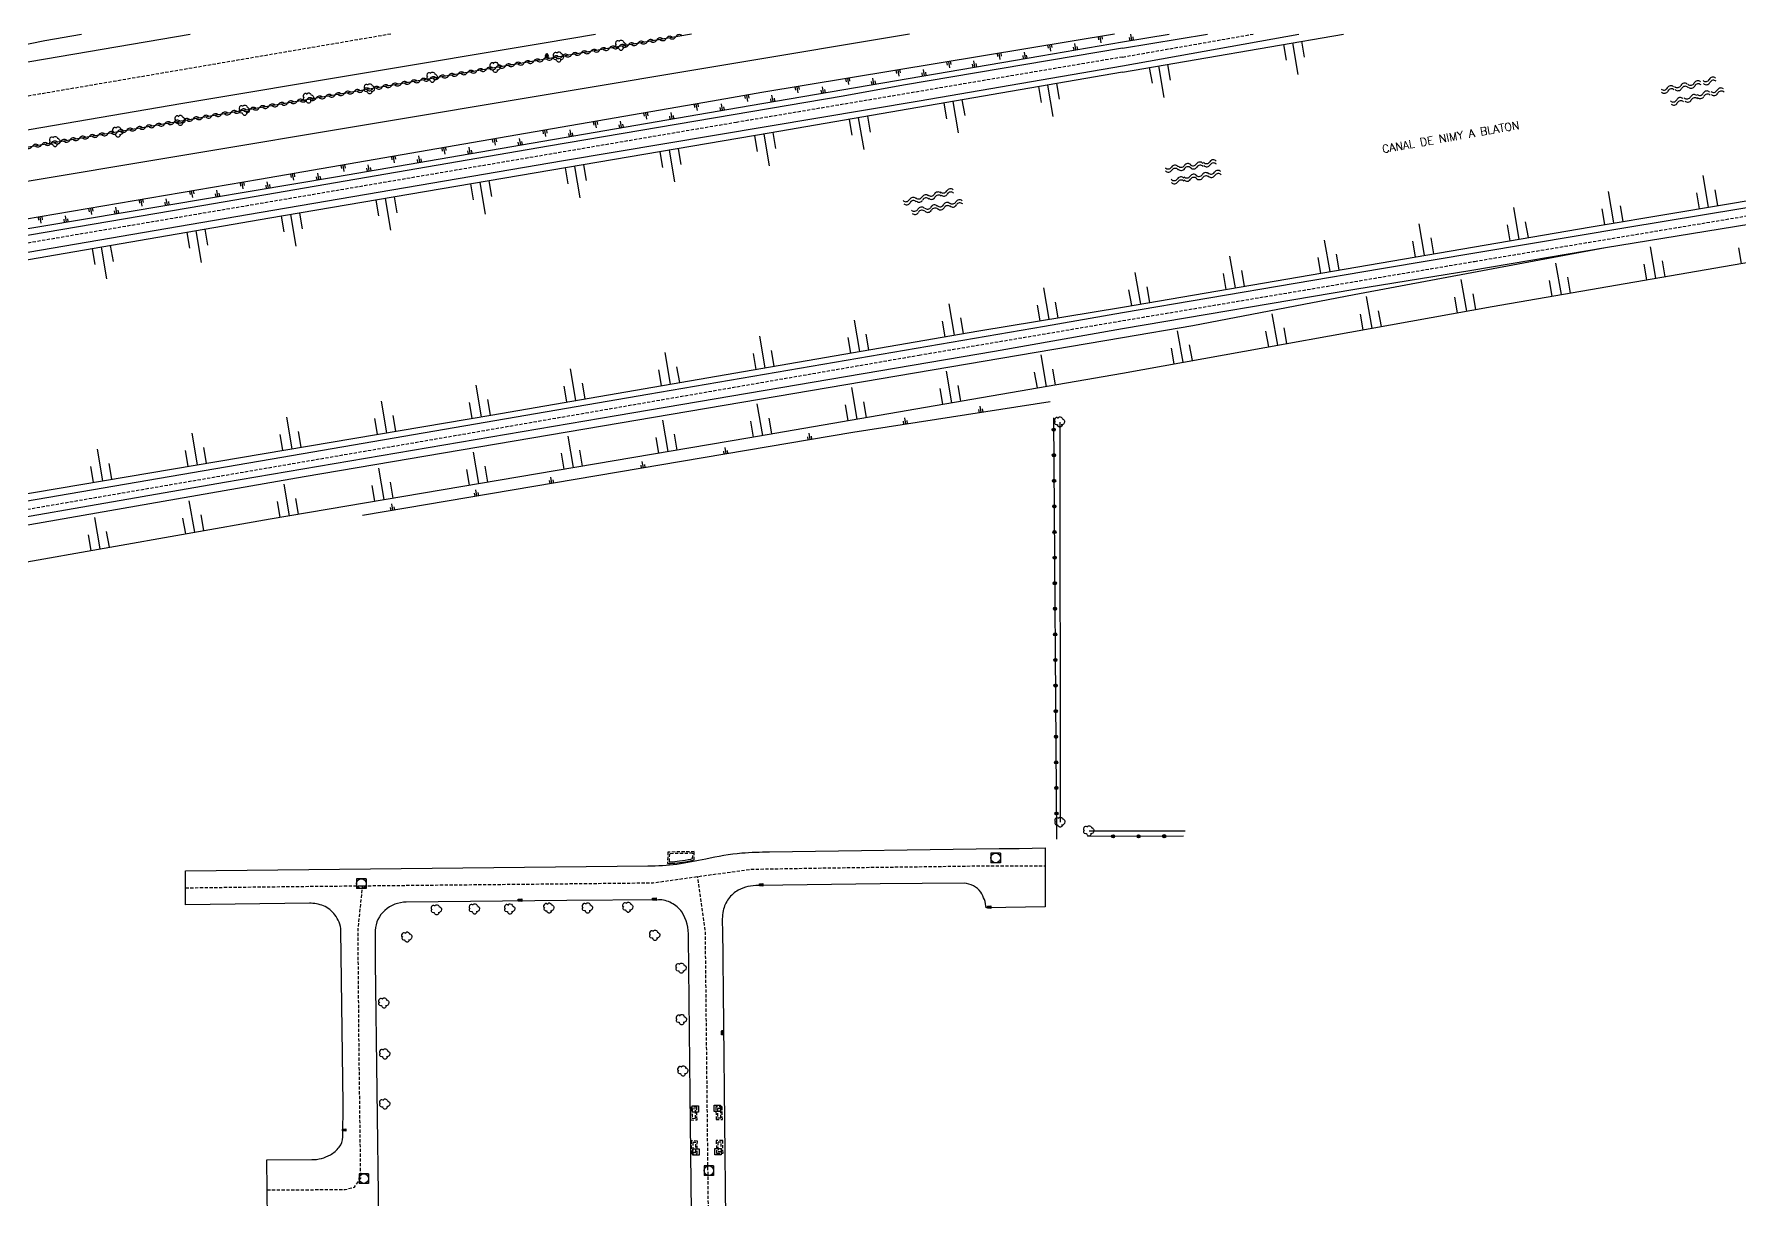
# Model space of a CAD drawing. Header units: millimetres. Extents: x 115992 to 117000, y 129000 to 130003.
# Drawn here: x 116329.9 to 116596.4, y 129817.8 to 130000 of the extents above; entities that cross this region are included whole.
import ezdxf
from ezdxf.enums import TextEntityAlignment as Align

# ---------------------------------------------------------------- set-up
doc = ezdxf.new("R2010")
doc.units = ezdxf.units.MM
doc.linetypes.add('DASHED', pattern=[0.75, 0.5, -0.25])
doc.layers.get('0').update_dxf_attribs({"linetype": 'CONTINUOUS'})
for name, color, linetype in [('W0001', 6, 'DASHED'), ('W0008', 7, 'CONTINUOUS'), ('W0112', 1, 'DASHED'), ('W0211', 2, 'CONTINUOUS'), ('W0300', 7, 'CONTINUOUS'), ('W0302', 3, 'CONTINUOUS'), ('W0310', 3, 'CONTINUOUS'), ('W0322', 7, 'CONTINUOUS'), ('W0400', 7, 'CONTINUOUS'), ('W0420', 7, 'CONTINUOUS'), ('W0515', 5, 'CONTINUOUS'), ('W0851', 7, 'CONTINUOUS'), ('W0984', 7, 'CONTINUOUS')]:
    doc.layers.add(name, color=color, linetype=linetype)
doc.styles.get("Standard").update_dxf_attribs({"font": 'romans.shx', "width": 0.85})

# ---------------------------------------------------------------- blocks, each defined once
blk = doc.blocks.new('t211o')
at = {"color": 0, "linetype": 'Continuous'}
for p, q in [((-0.29, 0.5), (-0.29, 0)), ((0, 1), (0, 0)), ((0.29, 0.5), (0.29, 0))]:
    blk.add_line(p, q, dxfattribs=at)
blk = doc.blocks.new('t322o')
at = {"color": 0, "linetype": 'Continuous'}
for radius in [0.25, 0.15]:
    blk.add_circle((0, 0), radius, dxfattribs=at)
blk = doc.blocks.new('T420')
for p, q in [((0.75, 0.75), (-0.75, 0.75)), ((-0.75, 0.75), (-0.75, -0.75)), ((0.75, 0.75), (0.75, -0.75)), ((0.75, -0.75), (-0.75, -0.75))]:
    blk.add_line(p, q)
blk.add_ellipse((0, 0), major_axis=(-0.53, 0.53), ratio=1, start_param=3.926991, end_param=10.210176)
blk = doc.blocks.new('T400')
for p, q in [((-0.15, 0.3), (0.15, 0.3)), ((-0.15, -0.25), (-0.15, 0.3)), ((-0.15, 0.15), (0.15, 0.15)), ((-0.15, 0), (0.15, 0)), ((0.15, 0.3), (0.15, -0.25)), ((-0.15, -0.15), (0.15, -0.15)), ((-0.15, -0.25), (-0.15, -0.3)), ((-0.15, -0.3), (0.15, -0.3)), ((0.15, -0.3), (0.15, -0.25))]:
    blk.add_line(p, q)
blk = doc.blocks.new('T300')
for p, q in [((-0.8, 0.51), (-0.86, 0.34)), ((-0.86, 0.34), (-0.86, 0.17)), ((-0.86, 0.17), (-0.74, 0.06)), ((-0.69, 0.63), (-0.8, 0.51)), ((-0.8, -0.06), (-0.74, 0.06)), ((-0.74, 0.06), (-0.69, 0.11)), ((-0.57, 0.69), (-0.69, 0.63)), ((-0.46, 0.69), (-0.57, 0.69)), ((-0.29, 0.63), (-0.46, 0.69)), ((-0.29, 0.63), (-0.17, 0.74)), ((-0.23, 0.57), (-0.29, 0.63)), ((-0.17, 0.74), (-0.06, 0.8)), ((-0.06, 0.8), (0.06, 0.8)), ((0.06, 0.8), (0.23, 0.74)), ((0.23, 0.74), (0.34, 0.63)), ((0.34, 0.63), (0.4, 0.51)), ((0.46, 0.46), (0.34, 0.46)), ((0.4, 0.51), (0.4, 0.46)), ((0.57, 0.4), (0.46, 0.46)), ((0.57, 0.4), (0.69, 0.29)), ((0.69, 0.29), (0.74, 0.17)), ((0.74, 0.06), (0.69, -0.17)), ((0.74, 0.17), (0.74, 0.06)), ((-0.8, -0.17), (-0.8, -0.06)), ((-0.8, -0.23), (-0.8, -0.17)), ((-0.74, -0.34), (-0.8, -0.23)), ((-0.69, -0.4), (-0.74, -0.34)), ((-0.51, -0.46), (-0.69, -0.4)), ((-0.4, -0.46), (-0.51, -0.46)), ((-0.4, -0.46), (-0.34, -0.46)), ((-0.34, -0.46), (-0.34, -0.4)), ((-0.34, -0.51), (-0.34, -0.46)), ((-0.29, -0.63), (-0.34, -0.51)), ((-0.17, -0.74), (-0.29, -0.63)), ((-0.06, -0.8), (-0.17, -0.74)), ((0.06, -0.8), (-0.06, -0.8)), ((0.17, -0.74), (0.06, -0.8)), ((0.23, -0.69), (0.17, -0.74)), ((0.29, -0.46), (0.23, -0.46)), ((0.29, -0.63), (0.23, -0.69)), ((0.46, -0.4), (0.29, -0.46)), ((0.34, -0.51), (0.29, -0.63)), ((0.34, -0.51), (0.34, -0.46)), ((0.57, -0.34), (0.46, -0.4)), ((0.63, -0.29), (0.57, -0.34)), ((0.69, -0.17), (0.63, -0.29))]:
    blk.add_line(p, q)
blk = doc.blocks.new('t112o')
at = {"color": 0, "linetype": 'Continuous'}
for p, q in [((-0.5, 0.5), (0.5, 0.5)), ((-0.5, -0.5), (-0.5, 0.5)), ((0.5, 0.5), (0.5, -0.5)), ((0.5, -0.5), (-0.5, -0.5))]:
    blk.add_line(p, q, dxfattribs=at)
blk = doc.blocks.new('T851')
for p, q in [((-0.25, -0.15), (0, 0.32)), ((0, 0.32), (0.25, -0.15)), ((-0.25, -0.15), (0.25, -0.15))]:
    blk.add_line(p, q)
for major_axis in [(-0.106, 0.106), (-0.0354, 0.0354), (-0.0236, 0.0236)]:
    blk.add_ellipse((0, 0), major_axis=major_axis, ratio=1, start_param=3.926991, end_param=10.210176)
blk = doc.blocks.new('t310o')
at = {"color": 0, "linetype": 'Continuous'}
for centre, start, end in [((-0.5, 0.38), 216.8699, 323.1304), ((0.5, -0.37), 36.8699, 143.1303)]:
    blk.add_arc(centre, 0.625, start, end, dxfattribs=at)

msp = doc.modelspace()

# ---------------------------------------------------------------- linework, layer by layer
at = {"layer": 'W0001', "flags": 128}
for points in [[(116385.66, 130000), (116328.14, 129990.16), (116232.74, 129974.07), (116206.07, 129969.28), (116193.46, 129967.01), (116185.45, 129965.64), (116176.12, 129963.81), (116163.88, 129961.37), (116144.33, 129957.56), (116061.76, 129941)], [(116353.58, 129866.56), (116370.84, 129866.77), (116426.66, 129867.34), (116441.79, 129869.46), (116453.46, 129869.67), (116477.97, 129869.99), (116487.88, 129870.01)], [(116435.99, 129731.7), (116436.21, 129734.02), (116435.4, 129805.97), (116435.19, 129824.54), (116434.81, 129859.62), (116434.35, 129862.9), (116433.59, 129868.31)], [(116366.34, 129819.35), (116378.53, 129819.39), (116379.98, 129819.77), (116380.96, 129821.17), (116380.7, 129841.29), (116380.54, 129859.88), (116380.83, 129862.68), (116381.26, 129866.9)]]:
    msp.add_lwpolyline(points, dxfattribs=at)
at = {"layer": 'W0001'}
for points in [[(116500, 129955.21), (116555, 129964.48), (116614.34, 129974.39), (116671.96, 129983.91), (116728.83, 129993.44), (116769.12, 130000)], [(116500, 129996.42), (116520.4, 130000)], [(116500, 129996.42), (116439.68, 129986.2), (116364.94, 129973.45), (116291.98, 129961.07), (116216.24, 129948.07), (116138.35, 129934.84), (116059.32, 129921.33), (116000, 129910.95)], [(116000, 129869.52), (116080.66, 129883.14), (116160.32, 129896.79), (116234.42, 129909.43), (116314.83, 129923.31), (116391.71, 129936.56), (116468.21, 129949.82), (116500, 129955.21)]]:
    msp.add_lwpolyline(points, dxfattribs=at)
at = {"layer": 'W0008'}
msp.add_lwpolyline([(116062.7, 129935.79), (116121.3, 129947.58), (116151.4, 129953.62, -0.000715), (116155.5, 129954.44, -0.000246), (116167.43, 129956.79, -0.002038), (116184.89, 129960.15, -0.003338), (116195.57, 129962.08, -0.000105), (116202.3, 129963.25, 0.00012), (116208.17, 129964.27, 0.000119), (116213.87, 129965.27, -0.00122), (116214.43, 129965.37), (116258.89, 129973.11), (116261.77, 129971.67), (116283.84, 129975.39), (116287.17, 129977.91), (116353.19, 129989.18), (116409.63, 129998.62), (116417.62, 130000)], format="xyb", dxfattribs=at)
at = {"layer": 'W0008', "flags": 128}
msp.add_lwpolyline([(116324.69, 129994.92), (116354.3, 130000)], dxfattribs=at)
at = {"layer": 'W0008'}
for points in [[(116778.32, 130000), (116751.78, 129995.7), (116734.2, 129992.86), (116716.31, 129989.88), (116680.7, 129983.96), (116646.98, 129978.4), (116616.09, 129973.23), (116575.45, 129966.57), (116554.56, 129963.07), (116536.3, 129960.1), (116500, 129953.91)], [(116500, 129956.48), (116540.44, 129963.37), (116578.62, 129969.77), (116614.23, 129975.66), (116642.8, 129980.38), (116686.01, 129987.68), (116720.25, 129993.37), (116755.21, 129999.17), (116759.92, 130000)], [(116500, 129995.03), (116527.53, 130000)], [(116500, 129997.8), (116513.28, 130000)], [(116500, 129997.8), (116465.78, 129992.01), (116456.35, 129990.31), (116410.32, 129982.47), (116356.44, 129973.22), (116297.35, 129963.16), (116237.84, 129953.02), (116178.24, 129942.77), (116114.22, 129931.91), (116052.81, 129921.45), (116000, 129912.22)], [(116000, 129909.64), (116058.24, 129919.6), (116119.45, 129930.27), (116181.16, 129940.63), (116243.78, 129951.39), (116303.98, 129961.64), (116363.28, 129971.78), (116412.65, 129980.24), (116468.23, 129989.58), (116500, 129995.03)], [(116000, 129870.92), (116054.82, 129879.98), (116123.27, 129891.65), (116183.77, 129902.03), (116246.79, 129912.75), (116305.79, 129923.11), (116368.61, 129933.88), (116425.8, 129943.73), (116487.81, 129954.37), (116500, 129956.48)], [(116500, 129953.91), (116479.97, 129950.4), (116420.87, 129940.33), (116359.66, 129929.9), (116306.99, 129920.74), (116239.45, 129908.97), (116181.26, 129899.11), (116117.64, 129888.19), (116056.63, 129877.82), (116000, 129868.14)]]:
    msp.add_lwpolyline(points, dxfattribs=at)
at = {"layer": 'W0008', "flags": 128}
for points in [[(116366.38, 129814.68), (116366.3, 129824.02), (116373.31, 129824.07, 0.1339), (116376.21, 129824.82, 0.0968), (116377.58, 129826.02, 0.1597), (116378.18, 129827.62), (116378.24, 129832.72), (116377.86, 129859.87, 0.1599), (116376.92, 129862.33, 0.1304), (116375.14, 129863.75, 0.0767), (116372.93, 129864.16), (116353.56, 129863.9), (116353.6, 129869.22), (116425.83, 129869.99, 0.0298), (116430.35, 129870.27, 0.0183), (116434.88, 129871.11, -0.0284), (116440.48, 129872.01, -0.0187), (116444.83, 129872.18), (116480.7, 129872.71), (116483.84, 129872.7), (116487.87, 129872.79), (116487.89, 129863.59), (116478.7, 129863.43, 0.1096), (116477.83, 129865.89, 0.2285), (116475.23, 129867.26), (116462.1, 129867.16), (116443.1, 129866.9, 0.1252), (116439.92, 129866.19, 0.1057), (116438.42, 129864.83, 0.1023), (116437.58, 129862.99, 0.0574), (116437.47, 129860.41), (116437.96, 129814.75)], [(116432.84, 129797.19), (116432.42, 129834.34), (116432.15, 129858.82, 0.1538), (116431.12, 129862.8, 0.1133), (116429.51, 129864.17, 0.1228), (116427.5, 129864.69), (116413.17, 129864.55), (116388.08, 129864.32, 0.1802), (116384.74, 129863.03, 0.208), (116383.22, 129859.9), (116383.22, 129854.96), (116383.74, 129814.71)]]:
    msp.add_lwpolyline(points, format="xyb", dxfattribs=at)
at = {"layer": 'W0112'}
for p, q in [((116428.93, 129872.14), (116428.9, 129870.35)), ((116428.9, 129870.35), (116429.28, 129870.37)), ((116433.08, 129872.21), (116428.93, 129872.14)), ((116429.18, 129871.89), (116429.16, 129870.61)), ((116429.16, 129870.61), (116429.65, 129870.64)), ((116432.83, 129871.96), (116429.18, 129871.89)), ((116429.28, 129870.37), (116429.67, 129870.39)), ((116429.65, 129870.64), (116430.03, 129870.67)), ((116429.67, 129870.39), (116430.05, 129870.42)), ((116430.03, 129870.67), (116430.41, 129870.71)), ((116430.05, 129870.42), (116430.43, 129870.46)), ((116430.41, 129870.71), (116430.78, 129870.75)), ((116430.43, 129870.46), (116430.81, 129870.5)), ((116430.78, 129870.75), (116431.23, 129870.81)), ((116430.81, 129870.5), (116431.26, 129870.57)), ((116431.23, 129870.81), (116431.67, 129870.89)), ((116431.26, 129870.57), (116431.72, 129870.64)), ((116431.67, 129870.89), (116432.12, 129870.97)), ((116431.72, 129870.64), (116432.17, 129870.73)), ((116432.12, 129870.97), (116432.56, 129871.06)), ((116432.17, 129870.73), (116432.62, 129870.82)), ((116432.56, 129871.06), (116432.82, 129871.12)), ((116432.62, 129870.82), (116433.06, 129870.91)), ((116432.82, 129871.12), (116432.83, 129871.96)), ((116433.06, 129870.91), (116433.08, 129872.21)), ((116433.49, 129832.25), (116432.48, 129832.21)), ((116432.48, 129832.21), (116432.5, 129830.26)), ((116433.24, 129831.99), (116432.73, 129831.97)), ((116432.73, 129831.97), (116432.74, 129830.51)), ((116432.74, 129830.51), (116433.25, 129830.53)), ((116433.25, 129830.53), (116433.24, 129831.99)), ((116433.5, 129830.29), (116433.49, 129832.25)), ((116436.45, 129832.32), (116436.48, 129830.33)), ((116437.44, 129832.31), (116436.45, 129832.32)), ((116436.71, 129832.07), (116436.72, 129830.58)), ((116437.19, 129832.07), (116436.71, 129832.07)), ((116436.72, 129830.58), (116437.21, 129830.58)), ((116437.21, 129830.58), (116437.19, 129832.07)), ((116437.46, 129830.32), (116437.44, 129832.31)), ((116432.5, 129830.26), (116433.5, 129830.29)), ((116436.48, 129830.33), (116437.46, 129830.32)), ((116432.58, 129827.02), (116432.57, 129825.02)), ((116433.55, 129826.98), (116432.58, 129827.02)), ((116432.83, 129826.76), (116432.82, 129825.25)), ((116432.82, 129825.25), (116433.29, 129825.23)), ((116433.3, 129826.74), (116432.83, 129826.76)), ((116433.29, 129825.23), (116433.3, 129826.74)), ((116433.54, 129824.97), (116433.55, 129826.98)), ((116437.52, 129827.07), (116436.51, 129827.05)), ((116436.51, 129827.05), (116436.54, 129825.08)), ((116436.54, 129825.08), (116437.56, 129825.1)), ((116437.28, 129826.82), (116436.76, 129826.81)), ((116436.76, 129826.81), (116436.79, 129825.34)), ((116436.79, 129825.34), (116437.3, 129825.35)), ((116437.3, 129825.35), (116437.28, 129826.82)), ((116437.56, 129825.1), (116437.52, 129827.07)), ((116432.57, 129825.02), (116433.54, 129824.97))]:
    msp.add_line(p, q, dxfattribs=at)
at = {"layer": 'W0211'}
for p, q in [((116488.77, 129997.34), (116488.6, 129998.32)), ((116488.97, 129997.88), (116488.89, 129998.37)), ((116492.47, 129998.51), (116492.64, 129997.53)), ((116496.29, 129999.09), (116496.21, 129999.59)), ((116496.66, 129998.65), (116496.5, 129999.63)), ((116496.86, 129999.19), (116496.78, 129999.68)), ((116501.02, 129999.45), (116501.1, 129998.96)), ((116501.22, 130000), (116501.39, 129999.01)), ((116501.59, 129999.55), (116501.67, 129999.06)), ((116525.59, 129995.93), (116525.16, 129998.39)), ((116527.44, 129993.71), (116526.59, 129998.63)), ((116528.43, 129996.42), (116528.01, 129998.88)), ((116472.62, 129995.17), (116472.54, 129995.66)), ((116472.98, 129994.72), (116472.82, 129995.71)), ((116473.19, 129995.26), (116473.1, 129995.75)), ((116476.7, 129995.83), (116476.87, 129994.84)), ((116480.51, 129996.48), (116480.43, 129996.97)), ((116480.88, 129996.03), (116480.71, 129997.02)), ((116481.08, 129996.57), (116481, 129997.06)), ((116484.39, 129996.63), (116484.47, 129996.14)), ((116484.59, 129997.17), (116484.75, 129996.19)), ((116484.95, 129996.73), (116485.04, 129996.24)), ((116488.4, 129997.78), (116488.32, 129998.28)), ((116492.27, 129997.97), (116492.36, 129997.48)), ((116492.84, 129998.07), (116492.93, 129997.57)), ((116456.83, 129992.55), (116456.75, 129993.04)), ((116457.2, 129992.1), (116457.04, 129993.09)), ((116457.4, 129992.65), (116457.32, 129993.14)), ((116460.93, 129993.13), (116461.1, 129992.14)), ((116464.72, 129993.86), (116464.64, 129994.35)), ((116465.09, 129993.41), (116464.93, 129994.4)), ((116465.29, 129993.95), (116465.21, 129994.45)), ((116468.61, 129993.94), (116468.7, 129993.44)), ((116468.81, 129994.48), (116468.98, 129993.49)), ((116469.18, 129994.03), (116469.27, 129993.54)), ((116476.5, 129995.28), (116476.58, 129994.79)), ((116477.07, 129995.38), (116477.15, 129994.89)), ((116504.64, 129992.32), (116504.21, 129994.78)), ((116506.48, 129990.1), (116505.63, 129995.03)), ((116507.48, 129992.81), (116507.06, 129995.27)), ((116441.06, 129989.91), (116440.97, 129990.4)), ((116441.43, 129989.46), (116441.26, 129990.45)), ((116441.63, 129990.01), (116441.54, 129990.5)), ((116445.16, 129990.43), (116445.33, 129989.45)), ((116448.94, 129991.24), (116448.86, 129991.74)), ((116449.31, 129990.8), (116449.14, 129991.78)), ((116449.51, 129991.34), (116449.43, 129991.83)), ((116452.84, 129991.24), (116452.93, 129990.75)), ((116453.04, 129991.78), (116453.21, 129990.8)), ((116453.41, 129991.34), (116453.5, 129990.84)), ((116460.73, 129992.59), (116460.81, 129992.1)), ((116461.3, 129992.69), (116461.38, 129992.19)), ((116487.31, 129989.32), (116486.88, 129991.79)), ((116489.16, 129987.11), (116488.31, 129992.03)), ((116490.15, 129989.82), (116489.73, 129992.28)), ((116425.29, 129987.16), (116425.21, 129987.65)), ((116425.66, 129986.71), (116425.49, 129987.7)), ((116425.86, 129987.25), (116425.78, 129987.75)), ((116429.39, 129987.73), (116429.56, 129986.74)), ((116433.18, 129988.52), (116433.09, 129989.01)), ((116433.55, 129988.08), (116433.38, 129989.06)), ((116433.75, 129988.62), (116433.66, 129989.11)), ((116437.07, 129988.54), (116437.16, 129988.05)), ((116437.27, 129989.08), (116437.44, 129988.1)), ((116437.64, 129988.64), (116437.73, 129988.15)), ((116444.96, 129989.89), (116445.04, 129989.4)), ((116445.53, 129989.99), (116445.61, 129989.5)), ((116472.53, 129986.76), (116472.1, 129989.23)), ((116474.38, 129984.55), (116473.53, 129989.47)), ((116475.38, 129987.26), (116474.95, 129989.72)), ((116409.9, 129983.98), (116409.73, 129984.97)), ((116410.1, 129984.52), (116410.01, 129985.02)), ((116413.62, 129985.02), (116413.79, 129984.03)), ((116417.41, 129985.79), (116417.33, 129986.28)), ((116417.78, 129985.35), (116417.61, 129986.33)), ((116417.98, 129985.89), (116417.9, 129986.38)), ((116421.3, 129985.83), (116421.39, 129985.34)), ((116421.5, 129986.37), (116421.67, 129985.39)), ((116421.87, 129985.93), (116421.96, 129985.43)), ((116429.19, 129987.18), (116429.27, 129986.69)), ((116429.76, 129987.28), (116429.84, 129986.79)), ((116457.75, 129984.2), (116457.32, 129986.66)), ((116459.6, 129981.98), (116458.75, 129986.91)), ((116460.6, 129984.69), (116460.17, 129987.16)), ((116397.85, 129982.31), (116398.02, 129981.32)), ((116401.65, 129983.06), (116401.56, 129983.55)), ((116402.02, 129982.62), (116401.85, 129983.6)), ((116402.22, 129983.16), (116402.13, 129983.65)), ((116405.53, 129983.12), (116405.62, 129982.63)), ((116405.73, 129983.66), (116405.9, 129982.68)), ((116406.1, 129983.22), (116406.19, 129982.72)), ((116409.53, 129984.43), (116409.44, 129984.92)), ((116413.42, 129984.47), (116413.5, 129983.98)), ((116413.99, 129984.57), (116414.07, 129984.08)), ((116442.96, 129981.65), (116442.54, 129984.11)), ((116444.8, 129979.42), (116443.97, 129984.35)), ((116445.81, 129982.13), (116445.39, 129984.6)), ((116385.88, 129980.33), (116385.8, 129980.82)), ((116386.25, 129979.89), (116386.08, 129980.87)), ((116386.45, 129980.43), (116386.36, 129980.92)), ((116389.77, 129980.41), (116389.85, 129979.92)), ((116389.97, 129980.95), (116390.13, 129979.96)), ((116390.33, 129980.51), (116390.42, 129980.01)), ((116393.76, 129981.7), (116393.68, 129982.19)), ((116394.13, 129981.25), (116393.96, 129982.24)), ((116394.33, 129981.79), (116394.25, 129982.29)), ((116397.65, 129981.76), (116397.73, 129981.27)), ((116398.22, 129981.86), (116398.3, 129981.37)), ((116428.17, 129979.13), (116427.76, 129981.6)), ((116430.02, 129976.91), (116429.18, 129981.84)), ((116431.02, 129979.62), (116430.6, 129982.08)), ((116370.12, 129977.6), (116370.03, 129978.09)), ((116370.49, 129977.16), (116370.31, 129978.14)), ((116370.68, 129977.7), (116370.6, 129978.19)), ((116374, 129977.71), (116374.08, 129977.21)), ((116374.2, 129978.25), (116374.36, 129977.26)), ((116374.57, 129977.8), (116374.65, 129977.31)), ((116378, 129978.97), (116377.91, 129979.46)), ((116378.37, 129978.52), (116378.2, 129979.51)), ((116378.57, 129979.06), (116378.48, 129979.56)), ((116381.88, 129979.05), (116381.97, 129978.56)), ((116382.08, 129979.59), (116382.25, 129978.61)), ((116382.45, 129979.15), (116382.53, 129978.66)), ((116401.44, 129974.59), (116401.03, 129977.05)), ((116413.39, 129976.62), (116412.97, 129979.08)), ((116415.23, 129974.4), (116414.39, 129979.32)), ((116416.23, 129977.1), (116415.81, 129979.57)), ((116590.67, 129977.88), (116591.5, 129972.95)), ((116354.34, 129974.91), (116354.26, 129975.4)), ((116354.71, 129974.46), (116354.54, 129975.45)), ((116354.91, 129975.01), (116354.83, 129975.5)), ((116358.22, 129975.05), (116358.3, 129974.55)), ((116358.42, 129975.59), (116358.59, 129974.6)), ((116358.79, 129975.14), (116358.87, 129974.65)), ((116362.23, 129976.25), (116362.15, 129976.74)), ((116362.6, 129975.8), (116362.43, 129976.79)), ((116362.8, 129976.34), (116362.71, 129976.84)), ((116366.11, 129976.38), (116366.19, 129975.88)), ((116366.31, 129976.92), (116366.48, 129975.93)), ((116366.68, 129976.47), (116366.76, 129975.98)), ((116386.66, 129972.07), (116386.24, 129974.54)), ((116398.6, 129974.1), (116398.18, 129976.57)), ((116400.44, 129971.88), (116399.6, 129976.81)), ((116575.88, 129975.41), (116576.7, 129970.48)), ((116589.66, 129975.17), (116590.07, 129972.71)), ((116592.51, 129975.65), (116592.92, 129973.19)), ((116338.57, 129972.23), (116338.48, 129972.73)), ((116338.94, 129971.79), (116338.77, 129972.78)), ((116339.14, 129972.33), (116339.05, 129972.82)), ((116342.44, 129972.38), (116342.53, 129971.89)), ((116342.64, 129972.93), (116342.81, 129971.94)), ((116343.01, 129972.48), (116343.1, 129971.99)), ((116346.45, 129973.57), (116346.37, 129974.06)), ((116346.82, 129973.13), (116346.66, 129974.11)), ((116347.02, 129973.67), (116346.94, 129974.16)), ((116350.33, 129973.71), (116350.41, 129973.22)), ((116350.53, 129974.26), (116350.7, 129973.27)), ((116350.9, 129973.81), (116350.98, 129973.32)), ((116370.87, 129966.85), (116370.03, 129971.78)), ((116371.87, 129969.56), (116371.45, 129972.02)), ((116383.81, 129971.59), (116383.39, 129974.05)), ((116385.65, 129969.37), (116384.81, 129974.3)), ((116561.07, 129972.89), (116561.91, 129967.96)), ((116574.87, 129972.71), (116575.28, 129970.24)), ((116577.71, 129973.18), (116578.13, 129970.71)), ((116330.68, 129970.9), (116330.6, 129971.39)), ((116331.05, 129970.45), (116330.88, 129971.44)), ((116331.25, 129970.99), (116331.17, 129971.49)), ((116334.55, 129971.05), (116334.64, 129970.56)), ((116334.76, 129971.59), (116334.92, 129970.61)), ((116335.12, 129971.15), (116335.21, 129970.66)), ((116354.25, 129966.53), (116353.82, 129969)), ((116356.09, 129964.32), (116355.24, 129969.24)), ((116357.09, 129967.02), (116356.67, 129969.49)), ((116369.02, 129969.08), (116368.6, 129971.54)), ((116546.28, 129970.35), (116547.13, 129965.42)), ((116560.07, 129970.18), (116560.49, 129967.71)), ((116562.91, 129970.67), (116563.34, 129968.2)), ((116339.46, 129963.99), (116339.04, 129966.45)), ((116341.31, 129961.77), (116340.46, 129966.7)), ((116342.31, 129964.48), (116341.88, 129966.94)), ((116531.5, 129967.81), (116532.35, 129962.89)), ((116545.29, 129967.64), (116545.71, 129965.18)), ((116548.13, 129968.13), (116548.55, 129965.67)), ((116582.42, 129966.76), (116583.27, 129961.84)), ((116596.21, 129966.61), (116596.63, 129964.14)), ((116516.72, 129965.28), (116517.56, 129960.35)), ((116530.5, 129965.1), (116530.92, 129962.64)), ((116533.35, 129965.59), (116533.77, 129963.13)), ((116567.64, 129964.21), (116568.49, 129959.28)), ((116581.42, 129964.05), (116581.85, 129961.59)), ((116584.27, 129964.55), (116584.69, 129962.08)), ((116501.93, 129962.74), (116502.78, 129957.81)), ((116515.72, 129962.57), (116516.14, 129960.1)), ((116518.56, 129963.06), (116518.99, 129960.59)), ((116552.83, 129961.62), (116553.72, 129956.7)), ((116566.64, 129961.5), (116567.07, 129959.04)), ((116569.49, 129961.99), (116569.91, 129959.53)), ((116487.64, 129960.35), (116488.46, 129955.42)), ((116500.93, 129960.03), (116501.36, 129957.57)), ((116503.78, 129960.52), (116504.2, 129958.06)), ((116538.07, 129958.96), (116538.95, 129954.03)), ((116551.85, 129958.9), (116552.29, 129956.44)), ((116554.69, 129959.42), (116555.14, 129956.96)), ((116472.82, 129957.86), (116473.67, 129952.93)), ((116486.63, 129957.65), (116487.04, 129955.18)), ((116489.47, 129958.12), (116489.88, 129955.65)), ((116523.3, 129956.29), (116524.19, 129951.37)), ((116537.09, 129956.24), (116537.53, 129953.78)), ((116539.93, 129956.75), (116540.37, 129954.29)), ((116458.04, 129955.31), (116458.88, 129950.39)), ((116459.88, 129953.09), (116460.31, 129950.63)), ((116471.82, 129955.15), (116472.24, 129952.69)), ((116474.66, 129955.64), (116475.09, 129953.18)), ((116508.54, 129953.62), (116509.43, 129948.7)), ((116522.33, 129953.57), (116522.77, 129951.11)), ((116525.17, 129954.09), (116525.61, 129951.63)), ((116443.25, 129952.77), (116444.1, 129947.84)), ((116445.1, 129950.55), (116445.52, 129948.08)), ((116457.04, 129952.6), (116457.46, 129950.14)), ((116507.57, 129950.91), (116508.01, 129948.45)), ((116510.41, 129951.42), (116510.85, 129948.96)), ((116413.69, 129947.67), (116414.54, 129942.74)), ((116428.47, 129950.22), (116429.32, 129945.29)), ((116430.32, 129948), (116430.74, 129945.54)), ((116442.26, 129950.06), (116442.68, 129947.59)), ((116487.2, 129949.86), (116488.05, 129944.93)), ((116398.92, 129945.13), (116399.76, 129940.2)), ((116415.54, 129945.45), (116415.96, 129942.99)), ((116427.47, 129947.51), (116427.9, 129945.05)), ((116472.42, 129947.3), (116473.27, 129942.38)), ((116474.27, 129945.09), (116474.69, 129942.62)), ((116486.2, 129947.15), (116486.63, 129944.69)), ((116489.05, 129947.64), (116489.47, 129945.18)), ((116384.13, 129942.63), (116384.97, 129937.7)), ((116397.91, 129942.42), (116398.33, 129939.96)), ((116400.76, 129942.91), (116401.18, 129940.44)), ((116412.69, 129944.96), (116413.12, 129942.5)), ((116457.64, 129944.75), (116458.49, 129939.82)), ((116459.49, 129942.53), (116459.91, 129940.07)), ((116471.42, 129944.6), (116471.85, 129942.13)), ((116369.34, 129940.12), (116370.18, 129935.19)), ((116383.13, 129939.92), (116383.54, 129937.46)), ((116385.97, 129940.4), (116386.39, 129937.94)), ((116428.09, 129939.68), (116428.92, 129934.75)), ((116442.86, 129942.19), (116443.71, 129937.26)), ((116444.7, 129939.97), (116445.13, 129937.51)), ((116456.64, 129942.04), (116457.07, 129939.58)), ((116354.55, 129937.62), (116355.39, 129932.69)), ((116368.34, 129937.42), (116368.75, 129934.95)), ((116371.18, 129937.9), (116371.6, 129935.43)), ((116413.3, 129937.17), (116414.13, 129932.24)), ((116429.93, 129937.46), (116430.34, 129934.99)), ((116441.86, 129939.48), (116442.29, 129937.02)), ((116339.76, 129935.12), (116340.6, 129930.19)), ((116353.55, 129934.91), (116353.96, 129932.45)), ((116356.39, 129935.4), (116356.81, 129932.93)), ((116398.51, 129934.67), (116399.34, 129929.74)), ((116412.29, 129934.47), (116412.71, 129932)), ((116415.14, 129934.95), (116415.56, 129932.48)), ((116427.08, 129936.97), (116427.5, 129934.51)), ((116338.76, 129932.41), (116339.17, 129929.95)), ((116341.6, 129932.89), (116342.02, 129930.43)), ((116383.72, 129932.16), (116384.55, 129927.23)), ((116397.5, 129931.96), (116397.92, 129929.49)), ((116400.35, 129932.44), (116400.77, 129929.98)), ((116368.93, 129929.65), (116369.76, 129924.72)), ((116382.71, 129929.45), (116383.13, 129926.99)), ((116385.56, 129929.94), (116385.98, 129927.47)), ((116354.12, 129927.06), (116354.99, 129922.14)), ((116367.92, 129926.95), (116368.34, 129924.48)), ((116370.77, 129927.43), (116371.19, 129924.96)), ((116339.35, 129924.46), (116340.22, 129919.53)), ((116353.13, 129924.35), (116353.57, 129921.89)), ((116355.98, 129924.85), (116356.41, 129922.39)), ((116338.36, 129921.75), (116338.8, 129919.28)), ((116341.2, 129922.25), (116341.64, 129919.78))]:
    msp.add_line(p, q, dxfattribs=at)
for points in [[(116466.7, 130000), (116268.9, 129966.98), (116188.05, 129953.54), (116127.38, 129941.59), (116105.65, 129937.42), (116063.76, 129929.88)], [(116498.71, 130000), (116443.65, 129990.87), (116435.91, 129989.5), (116365.16, 129977.25), (116311.26, 129968.11), (116311.26, 129966.62), (116377.04, 129977.71), (116441.8, 129988.85), (116487.21, 129996.61), (116500, 129998.77)], [(116318.16, 129998.72), (116324.72, 129997.61), (116331.6, 129999.02), (116337.32, 130000)], [(116500, 129998.77), (116507.27, 130000)], [(116500, 129947), (116557.76, 129957.43), (116627.33, 129969.45), (116691.35, 129980.32), (116767.02, 129993.13), (116820.18, 130000)], [(116575.45, 129966.57), (116536.19, 129959.25), (116510.96, 129954.39), (116500, 129952.52)], [(116500, 129952.52), (116440.52, 129942.42), (116372.13, 129930.78), (116300.91, 129918.36), (116230.72, 129906.25), (116167.3, 129895.39)], [(116000, 129863.12), (116039.9, 129869.49), (116111.69, 129881.36), (116177.36, 129892.2), (116224.86, 129900.12), (116239.99, 129902.49), (116301.94, 129912.79), (116366.83, 129924.22), (116441.44, 129936.87), (116500, 129947)]]:
    msp.add_lwpolyline(points, dxfattribs=at)
at = {"layer": 'W0211', "flags": 128}
msp.add_lwpolyline([(116381.25, 129924.78), (116457.85, 129937.76), (116488.69, 129942.56)], dxfattribs=at)
at = {"layer": 'W0302'}
for p, q in [((116490.19, 129939.36), (116490.24, 129876.82)), ((116494.75, 129875.45), (116509.75, 129875.48))]:
    msp.add_line(p, q, dxfattribs=at)
at = {"layer": 'W0310', "flags": 128}
msp.add_lwpolyline([(116432.62, 130000), (116412.29, 129996.49), (116306.95, 129978.59), (116280.19, 129974.03)], dxfattribs=at)
at = {"layer": 'W0322'}
for p, q in [((116489.22, 129940), (116489.69, 129874.17)), ((116509.5, 129874.63), (116494.5, 129874.59))]:
    msp.add_line(p, q, dxfattribs=at)
at = {"layer": 'W0515'}
for points in [[(116500, 129957.34), (116573.22, 129969.9), (116586.29, 129972.07), (116674.68, 129986.91), (116754.26, 130000)], [(116500, 129994.06), (116534.52, 130000)], [(116500, 129994.06), (116444.79, 129984.49), (116366.78, 129971.23), (116311.49, 129961.71), (116285.15, 129957.34), (116216.02, 129945.59), (116158.74, 129935.83), (116079.25, 129922.34), (116003.62, 129909.34), (116000, 129908.68)], [(116000, 129871.58), (116003.74, 129872.21), (116017.64, 129874.73), (116093.26, 129887.59), (116169.52, 129900.6), (116244.28, 129913.47), (116323.03, 129927.21), (116401.29, 129940.46), (116477.55, 129953.6), (116500, 129957.34)]]:
    msp.add_lwpolyline(points, dxfattribs=at)
for centre, start, end in [((116592.22, 129992.65), 47.2665, 153.5267), ((116584.55, 129991.87), 227.2665, 333.5267), ((116584.64, 129991.37), 227.2665, 333.5267), ((116585.66, 129991.31), 47.2665, 153.5267), ((116585.75, 129990.82), 47.2665, 153.5267), ((116586.67, 129992.27), 227.2665, 333.5267), ((116586.76, 129991.78), 227.2665, 333.5267), ((116587.79, 129991.71), 47.2665, 153.5267), ((116587.88, 129991.22), 47.2665, 153.5267), ((116588.74, 129992.64), 227.2665, 333.5267), ((116588.83, 129992.15), 227.2665, 333.5267), ((116589.3, 129989.92), 47.2665, 153.5267), ((116589.86, 129992.09), 47.2665, 153.5267), ((116589.95, 129991.6), 47.2665, 153.5267), ((116590.16, 129991.04), 227.2665, 333.5267), ((116591.1, 129993.21), 227.2665, 333.5267), ((116591.28, 129990.49), 47.2665, 153.5267), ((116591.19, 129992.72), 227.2665, 333.5267), ((116591.37, 129990), 47.2665, 153.5267), ((116592.31, 129992.16), 47.2665, 153.5267), ((116592.33, 129991.51), 227.2665, 333.5267), ((116592.42, 129991.02), 227.2665, 333.5267), ((116593.45, 129990.96), 47.2665, 153.5267), ((116593.54, 129990.47), 47.2665, 153.5267), ((116586.01, 129990.01), 227.2665, 333.5267), ((116586.1, 129989.52), 227.2665, 333.5267), ((116587.13, 129989.45), 47.2665, 153.5267), ((116587.22, 129988.96), 47.2665, 153.5267), ((116588.18, 129990.48), 227.2665, 333.5267), ((116588.27, 129989.99), 227.2665, 333.5267), ((116589.39, 129989.43), 47.2665, 153.5267), ((116590.25, 129990.55), 227.2665, 333.5267), ((116510.18, 129979.14), 42.1746, 148.4348), ((116511.01, 129980.04), 222.1746, 328.4348), ((116512.08, 129979.38), 42.1746, 148.4348), ((116513.1, 129980.38), 222.1746, 328.4348), ((116514.16, 129979.73), 42.1746, 148.4348), ((116514.21, 129979.23), 42.1746, 148.4348), ((116507.11, 129979.54), 222.1746, 328.4348), ((116507.15, 129979.05), 222.1746, 328.4348), ((116508.05, 129977.72), 222.1746, 328.4348), ((116508.17, 129978.89), 42.1746, 148.4348), ((116508.22, 129978.39), 42.1746, 148.4348), ((116509.11, 129977.07), 42.1746, 148.4348), ((116509.16, 129976.57), 42.1746, 148.4348), ((116509.11, 129979.8), 222.1746, 328.4348), ((116509.16, 129979.3), 222.1746, 328.4348), ((116510.02, 129978.13), 222.1746, 328.4348), ((116510.07, 129977.63), 222.1746, 328.4348), ((116510.22, 129978.65), 42.1746, 148.4348), ((116511.09, 129977.48), 42.1746, 148.4348), ((116511.06, 129979.54), 222.1746, 328.4348), ((116511.13, 129976.98), 42.1746, 148.4348), ((116511.92, 129978.37), 222.1746, 328.4348), ((116511.97, 129977.88), 222.1746, 328.4348), ((116512.12, 129978.89), 42.1746, 148.4348), ((116512.99, 129977.72), 42.1746, 148.4348), ((116513.03, 129977.22), 42.1746, 148.4348), ((116513.15, 129979.88), 222.1746, 328.4348), ((116513.83, 129978.73), 222.1746, 328.4348), ((116513.88, 129978.23), 222.1746, 328.4348), ((116514.9, 129978.08), 42.1746, 148.4348), ((116514.95, 129977.58), 42.1746, 148.4348), ((116467.25, 129973.85), 45.8556, 152.1158), ((116468.12, 129974.85), 225.8556, 332.1158), ((116469.23, 129974.26), 45.8556, 152.1158), ((116469.31, 129973.77), 45.8556, 152.1158), ((116470.05, 129975.29), 225.8556, 332.1158), ((116470.13, 129974.79), 225.8556, 332.1158), ((116471.15, 129974.7), 45.8556, 152.1158), ((116471.23, 129974.21), 45.8556, 152.1158), ((116471.97, 129975.78), 225.8556, 332.1158), ((116472.05, 129975.29), 225.8556, 332.1158), ((116473.08, 129975.2), 45.8556, 152.1158), ((116473.15, 129974.7), 45.8556, 152.1158), ((116508.09, 129977.22), 222.1746, 328.4348), ((116466.15, 129974.43), 225.8556, 332.1158), ((116466.23, 129973.94), 225.8556, 332.1158), ((116467.33, 129973.35), 45.8556, 152.1158), ((116467.46, 129972.93), 225.8556, 332.1158), ((116467.54, 129972.43), 225.8556, 332.1158), ((116468.2, 129974.35), 225.8556, 332.1158), ((116468.57, 129972.34), 45.8556, 152.1158), ((116468.65, 129971.85), 45.8556, 152.1158), ((116469.5, 129973.26), 225.8556, 332.1158), ((116469.58, 129972.76), 225.8556, 332.1158), ((116470.6, 129972.67), 45.8556, 152.1158), ((116470.68, 129972.18), 45.8556, 152.1158), ((116471.48, 129973.64), 225.8556, 332.1158), ((116471.55, 129973.15), 225.8556, 332.1158), ((116472.58, 129973.06), 45.8556, 152.1158), ((116472.66, 129972.56), 45.8556, 152.1158), ((116473.4, 129974.08), 225.8556, 332.1158), ((116473.48, 129973.59), 225.8556, 332.1158), ((116474.5, 129973.49), 45.8556, 152.1158), ((116474.58, 129973), 45.8556, 152.1158)]:
    msp.add_arc(centre, 0.625, start, end, dxfattribs=at)

# ---------------------------------------------------------------- block references
at = {"layer": 'W0112'}
for p in [(116433.25, 129832), (116436.67, 129832.07), (116433.33, 129825.27), (116436.76, 129825.31)]:
    msp.add_blockref('t112o', p, dxfattribs=at)
at = {"layer": 'W0211'}
for p, rotation in [((116466.06, 129939.04), 8.845575913722419), ((116477.85, 129940.87), 8.84557591375947), ((116451.12, 129936.62), 9.058243961842075), ((116437.99, 129934.39), 9.600519923701768), ((116425.07, 129932.2), 9.616609928717521), ((116410.77, 129929.78), 9.616609928794125), ((116385.94, 129925.57), 9.616609928639635), ((116399.06, 129927.8), 9.616609928653578)]:
    msp.add_blockref('t211o', p, dxfattribs=dict(at, rotation=rotation))
at = {"layer": 'W0300'}
for p in [(116421.62, 129998.26), (116411.9, 129996.43), (116392.14, 129993.26), (116402, 129994.8), (116372.83, 129990), (116382.35, 129991.44), (116362.82, 129988.1), (116343.03, 129984.7), (116352.77, 129986.51), (116333.2, 129983.2), (116490.19, 129939.36), (116490.24, 129876.82), (116494.75, 129875.45), (116392.82, 129863.12), (116398.76, 129863.26), (116404.27, 129863.24), (116410.4, 129863.39), (116416.41, 129863.4), (116422.74, 129863.52), (116426.93, 129859.13), (116388.21, 129858.85), (116431.05, 129854), (116384.61, 129848.56), (116431.1, 129845.94), (116384.75, 129840.58), (116431.33, 129837.93), (116384.74, 129832.75)]:
    msp.add_blockref('T300', p, dxfattribs=at)
at = {"layer": 'W0310'}
for p, rotation in [((116421.3, 129998.05), 189.7828090485514), ((116422.77, 129998.3), 189.7828090485582), ((116424.25, 129998.56), 189.7828090485596), ((116425.73, 129998.81), 189.78280904855), ((116427.21, 129999.07), 189.7828090485582), ((116428.69, 129999.32), 189.7828090485582), ((116430.17, 129999.58), 189.7828090485582), ((116405.03, 129995.26), 189.6456287159149), ((116406.51, 129995.51), 189.6456287159149), ((116407.99, 129995.76), 189.6456287159067), ((116409.47, 129996.01), 189.6456287159135), ((116410.95, 129996.27), 189.6456287159149), ((116412.43, 129996.52), 189.7828090485582), ((116413.91, 129996.77), 189.7828090485582), ((116415.38, 129997.03), 189.7828090485582), ((116416.86, 129997.28), 189.7828090485582), ((116418.34, 129997.54), 189.7828090485596), ((116419.82, 129997.79), 189.7828090485582), ((116390.25, 129992.75), 189.6456287159135), ((116391.73, 129993), 189.6456287159149), ((116393.2, 129993.25), 189.6456287159053), ((116394.68, 129993.5), 189.6456287159149), ((116396.16, 129993.75), 189.6456287159135), ((116397.64, 129994), 189.6456287159067), ((116399.12, 129994.26), 189.6456287159149), ((116400.6, 129994.51), 189.6456287159149), ((116402.08, 129994.76), 189.6456287159149), ((116403.56, 129995.01), 189.6456287159149), ((116373.98, 129989.98), 189.6456287159149), ((116375.46, 129990.23), 189.6456287159149), ((116376.94, 129990.49), 189.6456287159149), ((116378.42, 129990.74), 189.6456287159053), ((116379.9, 129990.99), 189.6456287159149), ((116381.37, 129991.24), 189.6456287159135), ((116382.85, 129991.49), 189.6456287159149), ((116384.33, 129991.74), 189.6456287159135), ((116385.81, 129991.99), 189.6456287159149), ((116387.29, 129992.25), 189.6456287159135), ((116388.77, 129992.5), 189.6456287159067), ((116357.72, 129987.22), 189.6456287159149), ((116359.19, 129987.47), 189.6456287159135), ((116360.67, 129987.72), 189.6456287159067), ((116362.15, 129987.97), 189.6456287159135), ((116363.63, 129988.22), 189.6456287159149), ((116365.11, 129988.48), 189.6456287159053), ((116366.59, 129988.73), 189.6456287159149), ((116368.07, 129988.98), 189.6456287159135), ((116369.54, 129989.23), 189.6456287159067), ((116371.02, 129989.48), 189.6456287159149), ((116372.5, 129989.73), 189.6456287159149), ((116342.93, 129984.71), 189.6456287159149), ((116344.41, 129984.96), 189.6456287159149), ((116345.89, 129985.21), 189.6456287159067), ((116347.36, 129985.46), 189.6456287159149), ((116348.84, 129985.71), 189.6456287159149), ((116350.32, 129985.96), 189.6456287159053), ((116351.8, 129986.21), 189.6456287159149), ((116353.28, 129986.46), 189.6456287159135), ((116354.76, 129986.72), 189.6456287159149), ((116356.24, 129986.97), 189.6456287159135), ((116329.62, 129982.44), 189.6456287159149), ((116331.1, 129982.7), 189.6456287159053), ((116332.58, 129982.95), 189.6456287159149), ((116334.06, 129983.2), 189.6456287159135), ((116335.53, 129983.45), 189.6456287159149), ((116337.01, 129983.7), 189.6456287159135), ((116338.49, 129983.95), 189.6456287159149), ((116339.97, 129984.2), 189.6456287159135), ((116341.45, 129984.45), 189.6456287159067)]:
    msp.add_blockref('t310o', p, dxfattribs=dict(at, rotation=rotation))
at = {"layer": 'W0322'}
for p, rotation in [((116489.23, 129938.17), 270.4148894391087), ((116489.26, 129934.17), 270.4148894391087), ((116489.29, 129930.17), 270.4148894391087), ((116489.32, 129926.17), 270.4148894391087), ((116489.35, 129922.17), 270.4148894391087), ((116489.38, 129918.17), 270.4148894391087), ((116489.4, 129914.17), 270.4148894391087), ((116489.43, 129910.17), 270.4148894391087), ((116489.46, 129906.17), 270.4148894391087), ((116489.49, 129902.17), 270.4148894391087), ((116489.52, 129898.17), 270.4148894391087), ((116489.55, 129894.17), 270.4148894391087), ((116489.58, 129890.17), 270.4148894391087), ((116489.61, 129886.17), 270.4148894391087), ((116489.64, 129882.17), 270.4148894391087), ((116489.67, 129878.17), 270.4148894391087), ((116498.5, 129874.6), 180.1436211198228), ((116502.5, 129874.61), 180.1436211198228), ((116506.5, 129874.62), 180.1436211198228)]:
    msp.add_blockref('t322o', p, dxfattribs=dict(at, rotation=rotation))
at = {"layer": 'W0400'}
for p, rotation in [((116443.55, 129867.01), 90), ((116405.86, 129864.64), 90), ((116426.87, 129864.78), 90), ((116479.16, 129863.54), 90), ((116437.49, 129843.9), 180.4658), ((116378.4, 129828.7), 90)]:
    msp.add_blockref('T400', p, dxfattribs=dict(at, rotation=rotation))
at = {"layer": 'W0420'}
for p in [(116480.16, 129871.23), (116381.06, 129867.21), (116435.35, 129822.35), (116381.44, 129821.11)]:
    msp.add_blockref('T420', p, dxfattribs=at)
at = {"layer": 'W0851'}
msp.add_blockref('T851', (116410.04, 129996.69), dxfattribs=at)

# ---------------------------------------------------------------- texts
at = {"layer": 'W0984'}
msp.add_text('CANAL DE NIMY A BLATON', height=1.25, rotation=10.056, dxfattribs=at).set_placement((116551.26, 129983.91), align=Align.MIDDLE)

doc.saveas('drawing.dxf')
